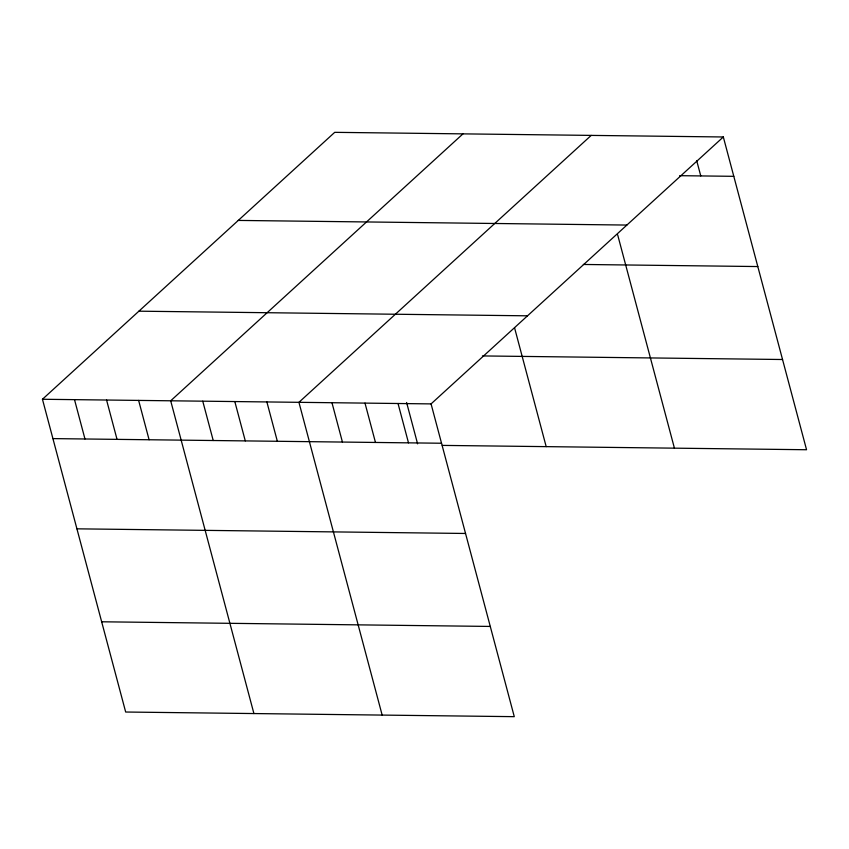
<?xml version="1.0" encoding="UTF-8"?>
<svg xmlns="http://www.w3.org/2000/svg" width="849" height="849" viewBox="0 0 849 849"><rect width="100%" height="100%" fill="white"/><g stroke="black" fill="none" stroke-linecap="round" stroke-linejoin="round"><path stroke-width="1.27" d="M723.327 136.976L431.069 403.901L514.282 716.662L125.673 712.024L42.45 399.263L334.718 132.338L723.327 136.976L806.55 449.737L442.297 445.396M462.96 133.877L170.691 400.792L253.915 713.553M591.201 135.405L298.933 402.32L382.156 715.081M679.625 175.679L733.801 176.327M238.272 220.422L626.88 225.059M583.359 264.464L757.807 266.554M138.896 311.18L527.516 315.817M482.412 355.933L782.545 359.509M42.45 399.263L431.069 403.901M52.914 438.604L441.533 443.242M76.93 528.831L465.539 533.469M101.657 621.786L490.276 626.435M696.711 160.694L700.765 175.923M617.679 234.897L674.424 448.166M514.59 327.894L546.183 446.627M406.597 402.49L417.602 443.847M398.032 403.508L408.496 442.849M364.996 403.116L375.47 442.456M331.97 402.713L342.434 442.053M266.873 401.938L277.347 441.278M234.812 401.556L245.287 440.896M202.752 401.174L213.226 440.514M138.631 400.41L149.095 439.75M106.571 400.028L117.035 439.368M74.51 399.646L84.974 438.986"/></g></svg>
